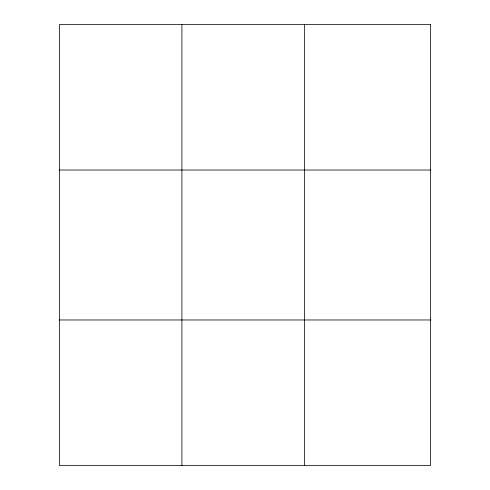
<?xml version="1.0" encoding="UTF-8"?>
<svg xmlns="http://www.w3.org/2000/svg" width="490" height="490" viewBox="0 0 490 490"><rect width="100%" height="100%" fill="white"/><g stroke="black" fill="none" stroke-linecap="round" stroke-linejoin="round"><path stroke-width="0.73" d="M181.906 24.5L181.906 465.5M304.388 24.5L304.388 465.5M59.419 170.03L430.581 170.03M59.419 319.97L430.581 319.97M430.581 24.5L430.581 465.5L59.419 465.5L59.419 24.5L430.581 24.5"/></g></svg>
